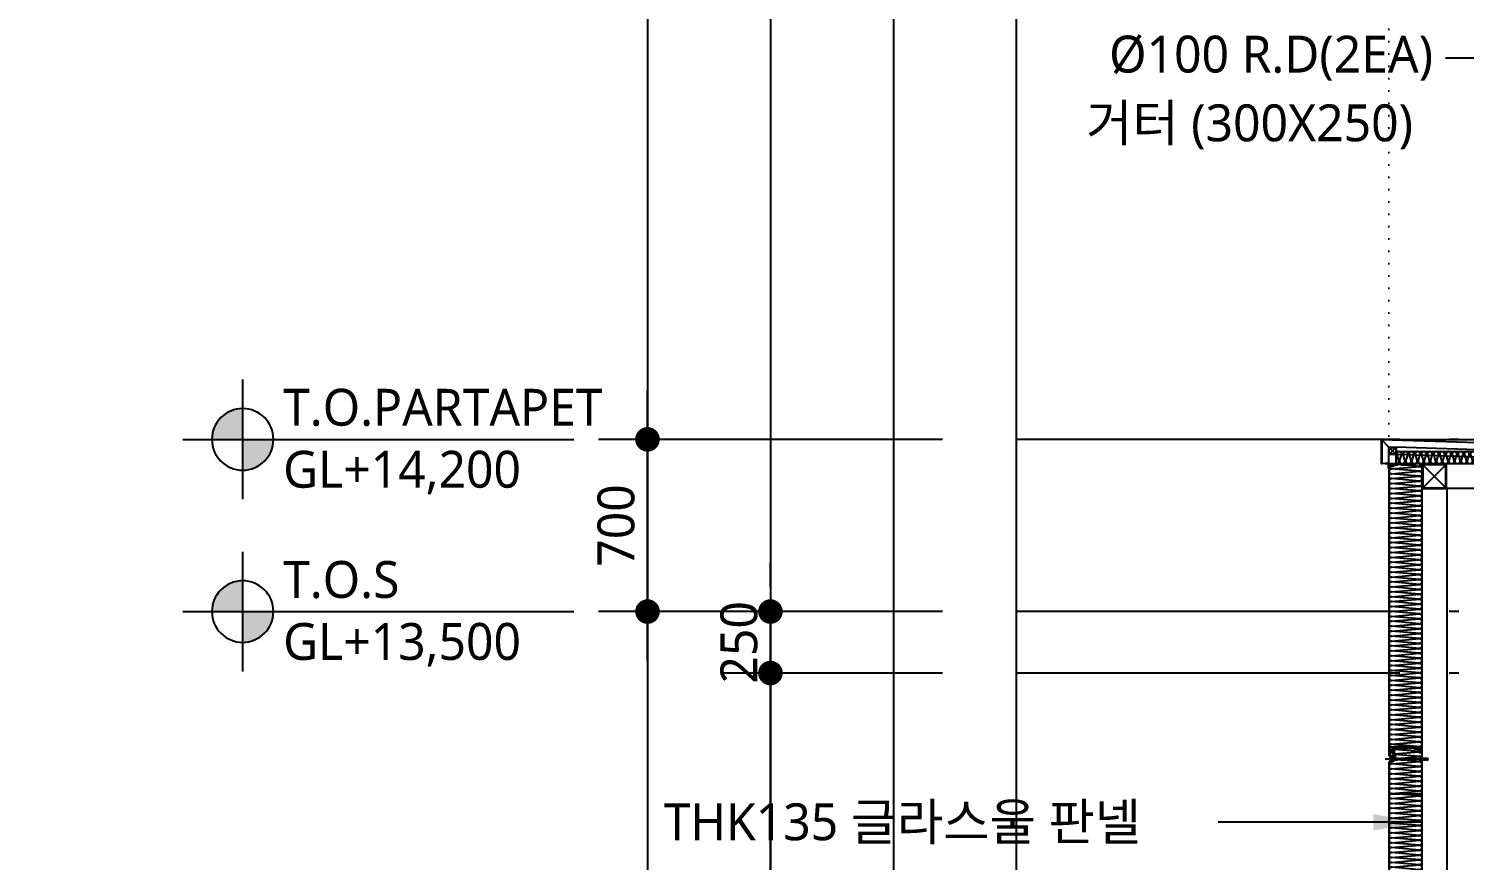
# Model space of a CAD drawing. Header units: millimetres. Extents: x 2325 to 124624, y 1250 to 28650.
# Drawn here: x 63219 to 69057, y 20857 to 24238 of the extents above; entities that cross this region are included whole.
import ezdxf
from ezdxf import colors
from ezdxf.entities.mleader import LeaderData, LeaderLine
from ezdxf.math import Vec2, Vec3
from ezdxf.xclip import XClip

# ---------------------------------------------------------------- set-up
doc = ezdxf.new("R2010")
doc.units = ezdxf.units.MM
doc.header["$LTSCALE"] = 200
doc.header["$XCLIPFRAME"] = 0
doc.header["$PDMODE"] = 3
for name, pattern in [('CEN-GAUN', [32.2, 30, -1, 0.2, -1]), ('DOT-GAUN', [1.25, 0, -1.25]), ('HIDDEN', [0.375, 0.25, -0.125]), ('XR-A-SECTION$0$CEN-OC', [10, 9.25, -0.25, 0.25, -0.25])]:
    doc.linetypes.add(name, pattern=pattern)
doc.layers.get('Defpoints').update_dxf_attribs({"color": 137})
for name, color, linetype in [('01하지철물', 253, 'Continuous'), ('161', 161, 'Continuous'), ('7', 7, 'Continuous'), ('BOLT', 8, 'Continuous'), ('CEN', 1, 'CEN-GAUN'), ('CON', 2, 'Continuous'), ('CTR', 1, 'XR-A-SECTION$0$CEN-OC'), ('DIM', 7, 'Continuous'), ('ELE-4', 4, 'Continuous'), ('ELE-6', 6, 'Continuous'), ('ELE-8', 8, 'Continuous'), ('HAT-INS1', 252, 'Continuous'), ('Insul', 252, 'Continuous'), ('PANEL', 6, 'Continuous'), ('S-253', 252, 'Continuous'), ('STEEL-E', 6, 'Continuous'), ('STL', 4, 'Continuous'), ('SYM-LEAD', 6, 'Continuous'), ('SYM-LEVEL', 7, 'Continuous'), ('SYP_INSUL', 252, 'Continuous'), ('TAG', 6, 'Continuous'), ('TEXT', 3, 'Continuous'), ('WALL', 2, 'Continuous')]:
    doc.layers.add(name, color=color, linetype=linetype)
doc.layers.add('02Waste', color=171, linetype='Continuous', plot=False)
doc.layers.add('CEN-ETC', color=1, linetype='DOT-GAUN', plot=False)
doc.styles.add('맑은고딕', font='malgun.ttf')
doc.styles.add('스타일1', font='malgun.ttf')
doc.dimstyles.new('DIM-QD 2', dxfattribs={"dimscale": 100, "dimtxt": 3, "dimasz": 2, "dimexe": 1, "dimexo": 0, "dimgap": 1, "dimtad": 1, "dimdec": 3, "dimdsep": 46, "dimlunit": 6, "dimtxsty": '스타일1', "dimblk1": 'ARCHTICK', "dimblk2": 'DOT', "dimsah": 1, "dimcen": 0, "dimclrd": 256, "dimclre": 256, "dimclrt": 3, "dimazin": 2, "dimtfac": 1, "dimtdec": 3, "dimtix": 1, "dimtmove": 2, "dimatfit": 3, "dimfxl": 1, "dimtolj": 1, "dimtzin": 0, "dimarcsym": 0})
doc.dimstyles.new('GAUN-100', dxfattribs={"dimscale": 100, "dimtxt": 1.5, "dimasz": 1, "dimexe": 2, "dimexo": 3, "dimgap": 0.5, "dimtad": 1, "dimdec": 0, "dimzin": 1, "dimdsep": 46, "dimlunit": 6, "dimtxsty": '맑은고딕', "dimblk": 'CJDOT', "dimcen": 0.09, "dimdle": 1, "dimclrd": 256, "dimclre": 256, "dimclrt": 3, "dimadec": 0, "dimazin": 0, "dimtfac": 1, "dimtdec": 0, "dimtix": 1, "dimtmove": 2, "dimatfit": 3, "dimldrblk": 'CJDOT', "dimfxl": 1, "dimtolj": 1, "dimtzin": 1, "dimarcsym": 0})

# ---------------------------------------------------------------- blocks, each defined once
blk = doc.blocks.new('SCW-1')
at = {"layer": 'BOLT', "color": 8, "linetype": 'HIDDEN', "ltscale": 0.5}
for p, q in [((150, 3), (150, 9)), ((154.1, 12), (151.1, 9)), ((151.1, 9), (151.1, 3)), ((151.1, 3), (154.1, 0)), ((153.1, 5.4), (153.1, 6.6)), ((153.1, 6.6), (154.5, 6.6)), ((154.5, 5.4), (153.1, 5.4)), ((154.5, 12), (154.1, 12)), ((154.1, 0), (154.5, 0)), ((154.5, 6.6), (154.5, 12)), ((154.5, 0), (154.5, 5.4))]:
    blk.add_line(p, q, dxfattribs=at)
for points in [[(0, 6), (9, 7), (11, 9), (12, 7), (10, 3)], [(10, 3), (5, 3), (0, 6), (5, 9), (11, 9)], [(150, 3), (10, 3)], [(11, 9), (150, 9)]]:
    blk.add_lwpolyline(points, dxfattribs=at)
for centre, start, end in [((150.6, 9.2), 199.47122, 340.52878), ((150.6, 2.8), 19.47122, 160.52878)]:
    blk.add_arc(centre, 0.6, start, end, dxfattribs=at)
blk = doc.blocks.new('PANEL-135')
at = {"layer": '161'}
for p, q in [((150, 0), (0, 0)), ((150, -1000), (0, -1000))]:
    blk.add_line(p, q, dxfattribs=at)
at = {"layer": 'BOLT', "color": 8, "linetype": 'HIDDEN', "ltscale": 0.5}
for p, q in [((37.8, 20.4), (41.2, 17)), ((37.8, 19.3), (40.8, 16.3)), ((37.8, 8.7), (40.8, 11.7)), ((37.8, 7.6), (41.2, 11)), ((37.8, 6.4), (41.2, 3)), ((37.8, 5.3), (40.8, 2.3)), ((41.2, 17), (41.2, 11)), ((41.2, 3), (41.2, -3)), ((37.8, -5.3), (40.8, -2.3)), ((37.8, -6.1), (37.8, -6.1)), ((38.6, -5.6), (41.2, -3))]:
    blk.add_line(p, q, dxfattribs=at)
at = {"layer": 'HAT-INS1'}
for points in [[(37.8, 21.4), (137, 30)], [(137, 30.5), (39.6, 38.9)]]:
    blk.add_lwpolyline(points, dxfattribs=at)
for points in [[(147.4, 26.4, -0.625476), (139.5, 10.2), (37.8, 19.1)], [(37.8, 1.4), (139.5, 10.2, -1), (139.5, -9.8), (37.8, -0.9)], [(25.8, -19.8), (139.5, -9.8, -1), (139.5, -29.8), (25.8, -19.8), (25.8, -19.8, 1), (25.8, -39.8, 1)], [(25.8, -39.8), (139.5, -29.8, -1), (139.5, -49.8), (25.8, -39.8), (25.8, -39.8, 1), (25.8, -59.8, 1)], [(25.8, -59.8), (139.5, -49.8, -1), (139.5, -69.8), (25.8, -59.8), (25.8, -59.8, 1), (25.8, -79.8, 1)], [(16.1, -12.4, 0.338737), (25.8, -19.8)], [(25.8, -79.8), (139.5, -69.8, -1), (139.5, -89.8), (25.8, -79.8), (25.8, -79.8, 1), (25.8, -99.8, 1)], [(25.8, -99.8), (139.5, -89.8, -1), (139.5, -109.8), (25.8, -99.8), (25.8, -99.8, 1), (25.8, -119.8, 1)], [(25.8, -119.8), (139.5, -109.8, -1), (139.5, -129.8), (25.8, -119.8), (25.8, -119.8, 1), (25.8, -139.8, 1)], [(25.8, -139.8), (139.5, -129.8, -1), (139.5, -149.8), (25.8, -139.8), (25.8, -139.8, 1), (25.8, -159.8, 1)], [(25.8, -159.8), (139.5, -149.8, -1), (139.5, -169.8), (25.8, -159.8), (25.8, -159.8, 1), (25.8, -179.8, 1)], [(25.8, -179.8), (139.5, -169.8, -1), (139.5, -189.8), (25.8, -179.8), (25.8, -179.8, 1), (25.8, -199.8, 1)], [(25.8, -199.8), (139.5, -189.8, -1), (139.5, -209.8), (25.8, -199.8), (25.8, -199.8, 1), (25.8, -219.8, 1)], [(25.8, -219.8), (139.5, -209.8, -1), (139.5, -229.8), (25.8, -219.8), (25.8, -219.8, 1), (25.8, -239.8, 1)], [(25.8, -239.8), (139.5, -229.8, -1), (139.5, -249.8), (25.8, -239.8), (25.8, -239.8, 1), (25.8, -259.8, 1)], [(25.8, -259.8), (139.5, -249.8, -1), (139.5, -269.8), (25.8, -259.8), (25.8, -259.8, 1), (25.8, -279.8, 1)], [(25.8, -279.8), (139.5, -269.8, -1), (139.5, -289.8), (25.8, -279.8), (25.8, -279.8, 1), (25.8, -299.8, 1)], [(25.8, -299.8), (139.5, -289.8, -1), (139.5, -309.8), (25.8, -299.8), (25.8, -299.8, 1), (25.8, -319.8, 1)], [(25.8, -319.8), (139.5, -309.8, -1), (139.5, -329.8), (25.8, -319.8), (25.8, -319.8, 1), (25.8, -339.8, 1)], [(25.8, -339.8), (139.5, -329.8, -1), (139.5, -349.8), (25.8, -339.8), (25.8, -339.8, 1), (25.8, -359.8, 1)], [(25.8, -359.8), (139.5, -349.8, -1), (139.5, -369.8), (25.8, -359.8), (25.8, -359.8, 1), (25.8, -379.8, 1)], [(25.8, -379.8), (139.5, -369.8, -1), (139.5, -389.8), (25.8, -379.8), (25.8, -379.8, 1), (25.8, -399.8, 1)], [(25.8, -399.8), (139.5, -389.8, -1), (139.5, -409.8), (25.8, -399.8), (25.8, -399.8, 1), (25.8, -419.8, 1)], [(25.8, -419.8), (139.5, -409.8, -1), (139.5, -429.8), (25.8, -419.8), (25.8, -419.8, 1), (25.8, -439.8, 1)], [(25.8, -439.8), (139.5, -429.8, -1), (139.5, -449.8), (25.8, -439.8), (25.8, -439.8, 1), (25.8, -459.8, 1)], [(25.8, -459.8), (139.5, -449.8, -1), (139.5, -469.8), (25.8, -459.8), (25.8, -459.8, 1), (25.8, -479.8, 1)], [(25.8, -479.8), (139.5, -469.8, -1), (139.5, -489.8), (25.8, -479.8), (25.8, -479.8, 1), (25.8, -499.8, 1)], [(25.8, -499.8), (139.5, -489.8, -1), (139.5, -509.8), (25.8, -499.8), (25.8, -499.8, 1), (25.8, -519.8, 1)], [(25.8, -519.8), (139.5, -509.8, -1), (139.5, -529.8), (25.8, -519.8), (25.8, -519.8, 1), (25.8, -539.8, 1)], [(25.8, -539.8), (139.5, -529.8, -1), (139.5, -549.8), (25.8, -539.8), (25.8, -539.8, 1), (25.8, -559.8, 1)], [(25.8, -559.8), (139.5, -549.8, -1), (139.5, -569.8), (25.8, -559.8), (25.8, -559.8, 1), (25.8, -579.8, 1)], [(25.8, -579.8), (139.5, -569.8, -1), (139.5, -589.8), (25.8, -579.8), (25.8, -579.8, 1), (25.8, -599.8, 1)], [(25.8, -599.8), (139.5, -589.8, -1), (139.5, -609.8), (25.8, -599.8), (25.8, -599.8, 1), (25.8, -619.8, 1)], [(25.8, -619.8), (139.5, -609.8, -1), (139.5, -629.8), (25.8, -619.8), (25.8, -619.8, 1), (25.8, -639.8, 1)], [(25.8, -639.8), (139.5, -629.8, -1), (139.5, -649.8), (25.8, -639.8), (25.8, -639.8, 1), (25.8, -659.8, 1)], [(25.8, -659.8), (139.5, -649.8, -1), (139.5, -669.8), (25.8, -659.8), (25.8, -659.8, 1), (25.8, -679.8, 1)], [(25.8, -679.8), (139.5, -669.8, -1), (139.5, -689.8), (25.8, -679.8), (25.8, -679.8, 1), (25.8, -699.8, 1)], [(25.8, -699.8), (139.5, -689.8, -1), (139.5, -709.8), (25.8, -699.8), (25.8, -699.8, 1), (25.8, -719.8, 1)], [(25.8, -719.8), (139.5, -709.8, -1), (139.5, -729.8), (25.8, -719.8), (25.8, -719.8, 1), (25.8, -739.8, 1)], [(25.8, -739.8), (139.5, -729.8, -1), (139.5, -749.8), (25.8, -739.8), (25.8, -739.8, 1), (25.8, -759.8, 1)], [(25.8, -759.8), (139.5, -749.8, -1), (139.5, -769.8), (25.8, -759.8), (25.8, -759.8, 1), (25.8, -779.8, 1)], [(25.8, -779.8), (139.5, -769.8, -1), (139.5, -789.8), (25.8, -779.8), (25.8, -779.8, 1), (25.8, -799.8, 1)], [(25.8, -799.8), (139.5, -789.8, -1), (139.5, -809.8), (25.8, -799.8), (25.8, -799.8, 1), (25.8, -819.8, 1)], [(25.8, -819.8), (139.5, -809.8, -1), (139.5, -829.8), (25.8, -819.8), (25.8, -819.8, 1), (25.8, -839.8, 1)], [(25.8, -839.8), (139.5, -829.8, -1), (139.5, -849.8), (25.8, -839.8), (25.8, -839.8, 1), (25.8, -859.8, 1)], [(25.8, -859.8), (139.5, -849.8, -1), (139.5, -869.8), (25.8, -859.8), (25.8, -859.8, 1), (25.8, -879.8, 1)], [(25.8, -879.8), (139.5, -869.8, -1), (139.5, -889.8), (25.8, -879.8), (25.8, -879.8, 1), (25.8, -899.8, 1)], [(25.8, -899.8), (139.5, -889.8, -1), (139.5, -909.8), (25.8, -899.8), (25.8, -899.8, 1), (25.8, -919.8, 1)], [(25.8, -919.8), (139.5, -909.8, -1), (139.5, -929.8), (25.8, -919.8), (25.8, -919.8, 1), (25.8, -939.8, 1)], [(25.8, -939.8), (139.5, -929.8, -1), (139.5, -949.8), (138.9, -949.7)], [(129.1, -948.8), (25.8, -939.8), (25.8, -939.8, 0.541794), (16.7, -953.8, 0.541794)]]:
    blk.add_lwpolyline(points, format="xyb", dxfattribs=at)
at = {"layer": 'Insul', "color": 251}
for p, q in [((18.3, -964.5), (18.3, -973.7)), ((32.3, -964.5), (18.3, -964.5)), ((32.3, -973.7), (18.3, -973.7)), ((18.3, -974.7), (18.3, -983)), ((32.3, -974.7), (18.3, -974.7)), ((29, -986.4), (21.7, -986.4)), ((32.3, -964.5), (32.3, -973.7)), ((32.3, -974.7), (32.3, -983))]:
    blk.add_line(p, q, dxfattribs=at)
for points in [[(135.1, 38.5), (136, 38.5, 0.414214), (136.3, 38.8), (136.3, 39), (136.3, 39.5, 0.414214), (133.3, 42.5), (128.3, 43.2), (120.8, 43.2, -0.414214), (120.3, 43.7), (120.3, 44, -0.414214), (120.8, 44.5), (133.9, 44.5), (135.5, 44.1, 0.487928), (135.9, 44.4), (135.9, 44.5, 0.414214), (133.9, 46.5), (82.3, 46.5), (40.6, 46.5, 0.414214), (38.6, 44.5), (38.6, 44.4, 0.487928), (39, 44.1), (40.6, 44.5), (53.7, 44.5, -0.414214), (54.2, 44), (54.2, 43.7, -0.414214), (53.7, 43.2), (46.1, 43.2), (41.1, 42.5, 0.414214), (38.1, 39.5), (38.1, 39), (38.1, 38.8, 0.414214), (38.4, 38.5), (39.3, 38.5, 0.414214), (39.6, 38.8), (39.6, 39, -0.414214), (41.1, 40.5), (46.1, 41.2), (54.7, 41.2, 0.414214), (56.2, 42.7), (56.2, 44, -0.414214), (56.7, 44.5), (82.3, 44.5), (117.8, 44.5, -0.414214), (118.3, 44), (118.3, 42.7, 0.414214), (119.8, 41.2), (128.3, 41.2), (133.3, 40.5, -0.414214), (134.8, 39), (134.8, 38.8, 0.414214)], [(135.1, 38.5), (136, 38.5, 0.414214), (136.3, 38.8), (136.3, 39), (136.3, 39.5, 0.414214), (133.3, 42.5), (128.3, 43.2), (120.8, 43.2, -0.414214), (120.3, 43.7), (120.3, 44, -0.414214), (120.8, 44.5), (133.9, 44.5), (135.5, 44.1, 0.487928), (135.9, 44.4), (135.9, 44.5, 0.414214), (133.9, 46.5), (82.3, 46.5), (40.6, 46.5, 0.414214), (38.6, 44.5), (38.6, 44.4, 0.487928), (39, 44.1), (40.6, 44.5), (53.7, 44.5, -0.414214), (54.2, 44), (54.2, 43.7, -0.414214), (53.7, 43.2), (46.1, 43.2), (41.1, 42.5, 0.414214), (38.1, 39.5), (38.1, 39), (38.1, 38.8, 0.414214), (38.4, 38.5), (39.3, 38.5, 0.414214), (39.6, 38.8), (39.6, 39, -0.414214), (41.1, 40.5), (46.1, 41.2), (54.7, 41.2, 0.414214), (56.2, 42.7), (56.2, 44, -0.414214), (56.7, 44.5), (82.3, 44.5), (117.8, 44.5, -0.414214), (118.3, 44), (118.3, 42.7, 0.414214), (119.8, 41.2), (128.3, 41.2), (133.3, 40.5, -0.414214), (134.8, 39), (134.8, 38.8, 0.414214)], [(148.7, -968.9, -0.414214), (146.2, -971.4), (142.9, -971.4, -0.414214), (140.4, -968.9), (140.4, -953.8, 0.414214), (139.4, -952.8), (136.9, -952.8), (136.9, -951.8), (39, -951.8), (39, -952.8), (35.1, -952.8, 0.414214), (34.1, -953.8), (34.1, -983, -0.414191), (29.1, -988), (21.7, -988, -0.414236), (16.7, -983), (16.7, -949.8), (37, -949.8), (37, -948.8), (138.9, -948.8), (138.9, -949.8), (148.7, -949.8)], [(148.7, -968.9, -0.414214), (146.2, -971.4), (142.9, -971.4, -0.414214), (140.4, -968.9), (140.4, -953.8, 0.414214), (139.4, -952.8), (136.9, -952.8), (136.9, -951.8), (39, -951.8), (39, -952.8), (35.1, -952.8, 0.414214), (34.1, -953.8), (34.1, -983, -0.414191), (29.1, -988), (21.7, -988, -0.414236), (16.7, -983), (16.7, -949.8), (37, -949.8), (37, -948.8), (138.9, -948.8), (138.9, -949.8), (148.7, -949.8)], [(142, -951.4), (147, -951.4), (147, -968.9, -0.414214), (146.2, -969.7), (142.9, -969.7, -0.414214), (142, -968.9)]]:
    blk.add_lwpolyline(points, format="xyb", close=True, dxfattribs=at)
blk.add_lwpolyline([(32.3, -952.5), (32.3, -963.5), (18.3, -963.5), (18.3, -952.5)], close=True, dxfattribs=at)
for centre, start, end in [((21.7, -983), 180, 270.00431), ((29, -983), 270.00431, 0)]:
    blk.add_arc(centre, 3.35, start, end, dxfattribs=at)
at = {"layer": 'PANEL', "ltscale": 3}
blk.add_line((149.5, -143.1), (15, -143.1), dxfattribs=at)
for points in [[(44, 43.3), (44, 44.1), (39, 44.1, 0.414214), (37, 42.1), (37, -3.7, -0.39552), (32.8, -8.2), (19.7, -9.1, 0.39896), (15, -14.1), (15, -444.5), (15, -983.8, 0.414242), (20, -988.8), (31.5, -988.8, 0.414191), (35, -985.3), (35, -953.3), (42, -953.3), (42, -952.5), (34.2, -952.5), (34.2, -985.3, -0.414191), (31.5, -988), (20, -988, -0.414242), (15.8, -983.8), (15.8, -444.5), (15.8, -14.1, -0.399273), (19.8, -9.9), (32.8, -9, 0.39552), (37.8, -3.7), (37.8, 42.1, -0.414214), (39, 43.3), (44, 43.3)], [(130.5, 44.1), (130.5, 44.1), (130.5, 43.6), (135.5, 43.6, -0.414214), (137, 42.1), (137, 28.4, 0.414214), (139, 26.4), (148, 26.4, -0.414214), (149.5, 24.9), (149.5, -391.9), (149.5, -969.9, -0.414214), (148, -971.4), (141, -971.4, -0.414214), (139.5, -969.9), (139.5, -952.8), (137, -952.8), (137, -953.3), (139, -953.3), (139, -969.9, 0.414214), (141, -971.9), (148, -971.9, 0.414214), (150, -969.9), (150, -391.9), (150, 24.9, 0.414214), (148, 26.9), (139, 26.9, -0.414214), (137.5, 28.4), (137.5, 42.1, 0.414214), (135.5, 44.1), (130.5, 44.1)]]:
    blk.add_lwpolyline(points, format="xyb", dxfattribs=at)
at = {"layer": 'SYP_INSUL'}
for points in [[(37.8, 41.4), (38.9, 41.5)], [(38.1, 39), (37.8, 39.1)], [(56.2, 43.2), (70.1, 44.5)]]:
    blk.add_lwpolyline(points, dxfattribs=at)
at = {"layer": 'WALL', "color": 3}
blk.add_line((44, 43.3), (44, 43.3), dxfattribs=at)
at = {"xscale": -1}
blk.add_blockref('SCW-1', (176.2, -6), dxfattribs=at)
blk = doc.blocks.new('PANEL-135-1200')
at = {"layer": '161'}
for p, q in [((150, 1200), (0, 1200)), ((150, 0), (0, 0))]:
    blk.add_line(p, q, dxfattribs=at)
at = {"layer": 'BOLT', "color": 8, "linetype": 'HIDDEN', "ltscale": 0.5}
for p, q in [((37.8, 1220.4), (41.2, 1217)), ((37.8, 1219.3), (40.8, 1216.3)), ((37.8, 1208.7), (40.8, 1211.7)), ((37.8, 1207.6), (41.2, 1211)), ((37.8, 1206.4), (41.2, 1203)), ((37.8, 1205.3), (40.8, 1202.3)), ((37.8, 1194.7), (40.8, 1197.7)), ((37.8, 1193.9), (37.8, 1193.9)), ((38.6, 1194.4), (41.2, 1197)), ((41.2, 1217), (41.2, 1211)), ((41.2, 1203), (41.2, 1197))]:
    blk.add_line(p, q, dxfattribs=at)
at = {"layer": 'HAT-INS1'}
for points in [[(37.8, 1221.4), (137, 1230)], [(137, 1230.5), (39.6, 1238.9)]]:
    blk.add_lwpolyline(points, dxfattribs=at)
for points in [[(147.4, 1226.4, -0.625476), (139.5, 1210.2), (37.8, 1219.1)], [(25.8, 1180.2), (139.5, 1190.2, -1), (139.5, 1170.2), (25.8, 1180.2), (25.8, 1180.2, 1), (25.8, 1160.2, 1)], [(25.8, 1160.2), (139.5, 1170.2, -1), (139.5, 1150.2), (25.8, 1160.2), (25.8, 1160.2, 1), (25.8, 1140.2, 1)], [(15.9, 1188.8, 0.373024), (25.8, 1180.2)], [(37.8, 1201.4), (139.5, 1210.2, -1), (139.5, 1190.2), (37.8, 1199.1)], [(25.8, 1140.2), (139.5, 1150.2, -1), (139.5, 1130.2), (25.8, 1140.2), (25.8, 1140.2, 1), (25.8, 1120.2, 1)], [(25.8, 1120.2), (139.5, 1130.2, -1), (139.5, 1110.2), (25.8, 1120.2), (25.8, 1120.2, 1), (25.8, 1100.2, 1)], [(25.8, 1100.2), (139.5, 1110.2, -1), (139.5, 1090.2), (25.8, 1100.2), (25.8, 1100.2, 1), (25.8, 1080.2, 1)], [(25.8, 1080.2), (139.5, 1090.2, -1), (139.5, 1070.2), (25.8, 1080.2), (25.8, 1080.2, 1), (25.8, 1060.2, 1)], [(25.8, 1060.2), (139.5, 1070.2, -1), (139.5, 1050.2), (25.8, 1060.2), (25.8, 1060.2, 1), (25.8, 1040.2, 1)], [(25.8, 1040.2), (139.5, 1050.2, -1), (139.5, 1030.2), (25.8, 1040.2), (25.8, 1040.2, 1), (25.8, 1020.2, 1)], [(25.8, 1020.2), (139.5, 1030.2, -1), (139.5, 1010.2), (25.8, 1020.2), (25.8, 1020.2, 1), (25.8, 1000.2, 1)], [(25.8, 1000.2), (139.5, 1010.2, -1), (139.5, 990.2), (25.8, 1000.2), (25.8, 1000.2, 1), (25.8, 980.2, 1)], [(25.8, 980.2), (139.5, 990.2, -1), (139.5, 970.2), (25.8, 980.2), (25.8, 980.2, 1), (25.8, 960.2, 1)], [(25.8, 960.2), (139.5, 970.2, -1), (139.5, 950.2), (25.8, 960.2), (25.8, 960.2, 1), (25.8, 940.2, 1)], [(25.8, 940.2), (139.5, 950.2, -1), (139.5, 930.2), (25.8, 940.2), (25.8, 940.2, 1), (25.8, 920.2, 1)], [(25.8, 920.2), (139.5, 930.2, -1), (139.5, 910.2), (25.8, 920.2), (25.8, 920.2, 1), (25.8, 900.2, 1)], [(25.8, 900.2), (139.5, 910.2, -1), (139.5, 890.2), (25.8, 900.2), (25.8, 900.2, 1), (25.8, 880.2, 1)], [(25.8, 880.2), (139.5, 890.2, -1), (139.5, 870.2), (25.8, 880.2), (25.8, 880.2, 1), (25.8, 860.2, 1)], [(25.8, 860.2), (139.5, 870.2, -1), (139.5, 850.2), (25.8, 860.2), (25.8, 860.2, 1), (25.8, 840.2, 1)], [(25.8, 840.2), (139.5, 850.2, -1), (139.5, 830.2), (25.8, 840.2), (25.8, 840.2, 1), (25.8, 820.2, 1)], [(25.8, 820.2), (139.5, 830.2, -1), (139.5, 810.2), (25.8, 820.2), (25.8, 820.2, 1), (25.8, 800.2, 1)], [(25.8, 800.2), (139.5, 810.2, -1), (139.5, 790.2), (25.8, 800.2), (25.8, 800.2, 1), (25.8, 780.2, 1)], [(25.8, 780.2), (139.5, 790.2, -1), (139.5, 770.2), (25.8, 780.2), (25.8, 780.2, 1), (25.8, 760.2, 1)], [(25.8, 760.2), (139.5, 770.2, -1), (139.5, 750.2), (25.8, 760.2), (25.8, 760.2, 1), (25.8, 740.2, 1)], [(25.8, 740.2), (139.5, 750.2, -1), (139.5, 730.2), (25.8, 740.2), (25.8, 740.2, 1), (25.8, 720.2, 1)], [(25.8, 720.2), (139.5, 730.2, -1), (139.5, 710.2), (25.8, 720.2), (25.8, 720.2, 1), (25.8, 700.2, 1)], [(25.8, 700.2), (139.5, 710.2, -1), (139.5, 690.2), (25.8, 700.2), (25.8, 700.2, 1), (25.8, 680.2, 1)], [(25.8, 680.2), (139.5, 690.2, -1), (139.5, 670.2), (25.8, 680.2), (25.8, 680.2, 1), (25.8, 660.2, 1)], [(25.8, 660.2), (139.5, 670.2, -1), (139.5, 650.2), (25.8, 660.2), (25.8, 660.2, 1), (25.8, 640.2, 1)], [(25.8, 640.2), (139.5, 650.2, -1), (139.5, 630.2), (25.8, 640.2), (25.8, 640.2, 1), (25.8, 620.2, 1)], [(25.8, 620.2), (139.5, 630.2, -1), (139.5, 610.2), (25.8, 620.2), (25.8, 620.2, 1), (25.8, 600.2, 1)], [(25.8, 600.2), (139.5, 610.2, -1), (139.5, 590.2), (25.8, 600.2), (25.8, 600.2, 1), (25.8, 580.2, 1)], [(25.8, 580.2), (139.5, 590.2, -1), (139.5, 570.2), (25.8, 580.2), (25.8, 580.2, 1), (25.8, 560.2, 1)], [(25.8, 560.2), (139.5, 570.2, -1), (139.5, 550.2), (25.8, 560.2), (25.8, 560.2, 1), (25.8, 540.2, 1)], [(25.8, 540.2), (139.5, 550.2, -1), (139.5, 530.2), (25.8, 540.2), (25.8, 540.2, 1), (25.8, 520.2, 1)], [(25.8, 520.2), (139.5, 530.2, -1), (139.5, 510.2), (25.8, 520.2), (25.8, 520.2, 1), (25.8, 500.2, 1)], [(25.8, 500.2), (139.5, 510.2, -1), (139.5, 490.2), (25.8, 500.2), (25.8, 500.2, 1), (25.8, 480.2, 1)], [(25.8, 480.2), (139.5, 490.2, -1), (139.5, 470.2), (25.8, 480.2), (25.8, 480.2, 1), (25.8, 460.2, 1)], [(25.8, 460.2), (139.5, 470.2, -1), (139.5, 450.2), (25.8, 460.2), (25.8, 460.2, 1), (25.8, 440.2, 1)], [(25.8, 440.2), (139.5, 450.2, -1), (139.5, 430.2), (25.8, 440.2), (25.8, 440.2, 1), (25.8, 420.2, 1)], [(25.8, 420.2), (139.5, 430.2, -1), (139.5, 410.2), (25.8, 420.2), (25.8, 420.2, 1), (25.8, 400.2, 1)], [(25.8, 400.2), (139.5, 410.2, -1), (139.5, 390.2), (25.8, 400.2), (25.8, 400.2, 1), (25.8, 380.2, 1)], [(25.8, 380.2), (139.5, 390.2, -1), (139.5, 370.2), (25.8, 380.2), (25.8, 380.2, 1), (25.8, 360.2, 1)], [(25.8, 360.2), (139.5, 370.2, -1), (139.5, 350.2), (25.8, 360.2), (25.8, 360.2, 1), (25.8, 340.2, 1)], [(25.8, 340.2), (139.5, 350.2, -1), (139.5, 330.2), (25.8, 340.2), (25.8, 340.2, 1), (25.8, 320.2, 1)], [(25.8, 320.2), (139.5, 330.2, -1), (139.5, 310.2), (25.8, 320.2), (25.8, 320.2, 1), (25.8, 300.2, 1)], [(25.8, 300.2), (139.5, 310.2, -1), (139.5, 290.2), (25.8, 300.2), (25.8, 300.2, 1), (25.8, 280.2, 1)], [(25.8, 280.2), (139.5, 290.2, -1), (139.5, 270.2), (25.8, 280.2), (25.8, 280.2, 1), (25.8, 260.2, 1)], [(25.8, 260.2), (139.5, 270.2, -1), (139.5, 250.2), (25.8, 260.2), (25.8, 260.2, 1), (25.8, 240.2, 1)], [(25.8, 240.2), (139.5, 250.2, -1), (139.5, 230.2), (25.8, 240.2), (25.8, 240.2, 1), (25.8, 220.2, 1)], [(25.8, 220.2), (139.5, 230.2, -1), (139.5, 210.2), (25.8, 220.2), (25.8, 220.2, 1), (25.8, 200.2, 1)], [(25.8, 200.2), (139.5, 210.2, -1), (139.5, 190.2), (25.8, 200.2), (25.8, 200.2, 1), (25.8, 180.2, 1)], [(25.8, 180.2), (139.5, 190.2, -1), (139.5, 170.2), (25.8, 180.2), (25.8, 180.2, 1), (25.8, 160.2, 1)], [(25.8, 160.2), (139.5, 170.2, -1), (139.5, 150.2), (25.8, 160.2), (25.8, 160.2, 1), (25.8, 140.2, 1)], [(25.8, 140.2), (139.5, 150.2, -1), (139.5, 130.2), (25.8, 140.2), (25.8, 140.2, 1), (25.8, 120.2, 1)], [(25.8, 120.2), (139.5, 130.2, -1), (139.5, 110.2), (25.8, 120.2), (25.8, 120.2, 1), (25.8, 100.2, 1)], [(25.8, 100.2), (139.5, 110.2, -1), (139.5, 90.2), (25.8, 100.2), (25.8, 100.2, 1), (25.8, 80.2, 1)], [(25.8, 80.2), (139.5, 90.2, -1), (139.5, 70.2), (25.8, 80.2), (25.8, 80.2, 1), (25.8, 60.2, 1)], [(129.1, 51.2), (25.8, 60.2), (25.8, 60.2, 0.541794), (16.6, 46.2, 0.541794)], [(25.8, 60.2), (139.5, 70.2, -1), (139.5, 50.2), (138.9, 50.3)]]:
    blk.add_lwpolyline(points, format="xyb", dxfattribs=at)
at = {"layer": 'Insul', "color": 251}
for p, q in [((18.3, 35.5), (18.3, 26.3)), ((32.3, 35.5), (18.3, 35.5)), ((32.3, 26.3), (18.3, 26.3)), ((18.3, 25.3), (18.3, 17)), ((32.3, 25.3), (18.3, 25.3)), ((29, 13.6), (21.7, 13.6)), ((32.3, 35.5), (32.3, 26.3)), ((32.3, 25.3), (32.3, 17))]:
    blk.add_line(p, q, dxfattribs=at)
for points in [[(135.1, 1238.5), (136, 1238.5, 0.414214), (136.3, 1238.8), (136.3, 1239), (136.3, 1239.5, 0.414214), (133.3, 1242.5), (128.3, 1243.2), (120.8, 1243.2, -0.414214), (120.3, 1243.7), (120.3, 1244, -0.414214), (120.8, 1244.5), (133.9, 1244.5), (135.5, 1244.1, 0.487928), (135.9, 1244.4), (135.9, 1244.5, 0.414214), (133.9, 1246.5), (82.3, 1246.5), (40.6, 1246.5, 0.414214), (38.6, 1244.5), (38.6, 1244.4, 0.487928), (39, 1244.1), (40.6, 1244.5), (53.7, 1244.5, -0.414214), (54.2, 1244), (54.2, 1243.7, -0.414214), (53.7, 1243.2), (46.1, 1243.2), (41.1, 1242.5, 0.414214), (38.1, 1239.5), (38.1, 1239), (38.1, 1238.8, 0.414214), (38.4, 1238.5), (39.3, 1238.5, 0.414214), (39.6, 1238.8), (39.6, 1239, -0.414214), (41.1, 1240.5), (46.1, 1241.2), (54.7, 1241.2, 0.414214), (56.2, 1242.7), (56.2, 1244, -0.414214), (56.7, 1244.5), (82.3, 1244.5), (117.8, 1244.5, -0.414214), (118.3, 1244), (118.3, 1242.7, 0.414214), (119.8, 1241.2), (128.3, 1241.2), (133.3, 1240.5, -0.414214), (134.8, 1239), (134.8, 1238.8, 0.414214)], [(135.1, 1238.5), (136, 1238.5, 0.414214), (136.3, 1238.8), (136.3, 1239), (136.3, 1239.5, 0.414214), (133.3, 1242.5), (128.3, 1243.2), (120.8, 1243.2, -0.414214), (120.3, 1243.7), (120.3, 1244, -0.414214), (120.8, 1244.5), (133.9, 1244.5), (135.5, 1244.1, 0.487928), (135.9, 1244.4), (135.9, 1244.5, 0.414214), (133.9, 1246.5), (82.3, 1246.5), (40.6, 1246.5, 0.414214), (38.6, 1244.5), (38.6, 1244.4, 0.487928), (39, 1244.1), (40.6, 1244.5), (53.7, 1244.5, -0.414214), (54.2, 1244), (54.2, 1243.7, -0.414214), (53.7, 1243.2), (46.1, 1243.2), (41.1, 1242.5, 0.414214), (38.1, 1239.5), (38.1, 1239), (38.1, 1238.8, 0.414214), (38.4, 1238.5), (39.3, 1238.5, 0.414214), (39.6, 1238.8), (39.6, 1239, -0.414214), (41.1, 1240.5), (46.1, 1241.2), (54.7, 1241.2, 0.414214), (56.2, 1242.7), (56.2, 1244, -0.414214), (56.7, 1244.5), (82.3, 1244.5), (117.8, 1244.5, -0.414214), (118.3, 1244), (118.3, 1242.7, 0.414214), (119.8, 1241.2), (128.3, 1241.2), (133.3, 1240.5, -0.414214), (134.8, 1239), (134.8, 1238.8, 0.414214)], [(148.7, 31.1, -0.414214), (146.2, 28.6), (142.9, 28.6, -0.414214), (140.4, 31.1), (140.4, 46.2, 0.414214), (139.4, 47.2), (136.9, 47.2), (136.9, 48.2), (39, 48.2), (39, 47.2), (35.1, 47.2, 0.414214), (34.1, 46.2), (34.1, 17, -0.414191), (29.1, 12), (21.7, 12, -0.414236), (16.6, 17), (16.6, 50.2), (37, 50.2), (37, 51.2), (138.9, 51.2), (138.9, 50.2), (148.7, 50.2)], [(148.7, 31.1, -0.414214), (146.2, 28.6), (142.9, 28.6, -0.414214), (140.4, 31.1), (140.4, 46.2, 0.414214), (139.4, 47.2), (136.9, 47.2), (136.9, 48.2), (39, 48.2), (39, 47.2), (35.1, 47.2, 0.414214), (34.1, 46.2), (34.1, 17, -0.414191), (29.1, 12), (21.7, 12, -0.414236), (16.6, 17), (16.6, 50.2), (37, 50.2), (37, 51.2), (138.9, 51.2), (138.9, 50.2), (148.7, 50.2)], [(142, 48.6), (147, 48.6), (147, 31.1, -0.414214), (146.2, 30.3), (142.9, 30.3, -0.414214), (142, 31.1)]]:
    blk.add_lwpolyline(points, format="xyb", close=True, dxfattribs=at)
blk.add_lwpolyline([(32.3, 47.5), (32.3, 36.5), (18.3, 36.5), (18.3, 47.5)], close=True, dxfattribs=at)
for centre, start, end in [((21.7, 17), 180, 270.00431), ((29, 17), 270.00431, 0)]:
    blk.add_arc(centre, 3.35, start, end, dxfattribs=at)
at = {"layer": 'PANEL', "ltscale": 3}
for points in [[(44, 1243.3), (44, 1244.1), (39, 1244.1, 0.414214), (37, 1242.1), (37, 1196.3, -0.39552), (32.8, 1191.8), (19.7, 1190.9, 0.39896), (15, 1185.9), (15, 555.5), (15, 16.2, 0.414242), (20, 11.2), (31.5, 11.2, 0.414191), (35, 14.7), (35, 46.7), (42, 46.7), (42, 47.5), (34.2, 47.5), (34.2, 14.7, -0.414191), (31.5, 12), (20, 12, -0.414242), (15.8, 16.2), (15.8, 555.5), (15.8, 1185.9, -0.399273), (19.8, 1190.1), (32.8, 1191, 0.39552), (37.8, 1196.3), (37.8, 1242.1, -0.414214), (39, 1243.3), (44, 1243.3)], [(130.5, 1244.1), (130.5, 1244.1), (130.5, 1243.6), (135.5, 1243.6, -0.414214), (137, 1242.1), (137, 1228.4, 0.414214), (139, 1226.4), (148, 1226.4, -0.414214), (149.5, 1224.9), (149.5, 608.1), (149.5, 30.1, -0.414214), (148, 28.6), (141, 28.6, -0.414214), (139.5, 30.1), (139.5, 47.2), (137, 47.2), (137, 46.7), (139, 46.7), (139, 30.1, 0.414214), (141, 28.1), (148, 28.1, 0.414214), (150, 30.1), (150, 608.1), (150, 1224.9, 0.414214), (148, 1226.9), (139, 1226.9, -0.414214), (137.5, 1228.4), (137.5, 1242.1, 0.414214), (135.5, 1244.1), (130.5, 1244.1)]]:
    blk.add_lwpolyline(points, format="xyb", dxfattribs=at)
at = {"layer": 'SYP_INSUL'}
for points in [[(37.8, 1241.4), (38.9, 1241.5)], [(38.1, 1239), (37.8, 1239.1)], [(56.2, 1243.2), (70.1, 1244.5)]]:
    blk.add_lwpolyline(points, dxfattribs=at)
at = {"layer": 'WALL', "color": 3}
blk.add_line((44, 1243.3), (44, 1243.3), dxfattribs=at)
at = {"xscale": -1}
blk.add_blockref('SCW-1', (176.2, 1194), dxfattribs=at)
blk = doc.blocks.new('하지철물')
at = {"layer": '01하지철물', "color": 1}
for p, q in [((46.8, 46.8), (-46.8, -46.8)), ((46.8, -46.8), (-46.8, 46.8))]:
    blk.add_line(p, q, dxfattribs=at)
at = {"layer": '01하지철물'}
for points in [[(-50, -50), (-50, 50), (50, 50), (50, -50)], [(-46.8, -46.8), (-46.8, 46.8), (46.8, 46.8), (46.8, -46.8)]]:
    blk.add_lwpolyline(points, close=True, dxfattribs=at)
blk = doc.blocks.new('STL_30x30')
at = {"layer": 'CTR'}
for p, q in [((1.6, 28.4), (28.4, 1.6)), ((28.4, 28.4), (1.6, 1.6))]:
    blk.add_line(p, q, dxfattribs=at)
at = {"layer": 'ELE-4'}
for points in [[(0, 0), (30, 0), (30, 30), (0, 30)], [(1.6, 1.6), (28.4, 1.6), (28.4, 28.4), (1.6, 28.4)]]:
    blk.add_lwpolyline(points, close=True, dxfattribs=at)
blk = doc.blocks.new('CAP-535X100')
at = {"layer": 'ELE-6'}
blk.add_lwpolyline([(-550, -100), (-60, -100), (-60, -50), (-550, -50)], close=True, dxfattribs=at)
at = {"layer": 'ELE-8'}
for p, q in [((-580, -47.9), (-608.8, -21.1)), ((-580, -98.8), (-580, -48.9)), ((-550, -47.9), (-60, -32.2)), ((-550, -50), (-550, -47.9)), ((-60, -50), (-60, -32.2)), ((-30, -32.2), (-1.2, -1.3)), ((-30, -96), (-30, -32.2)), ((-580, -78.9), (-59.5, -62.2))]:
    blk.add_line(p, q, dxfattribs=at)
at = {"layer": 'Insul'}
for points in [[(-550, -50.3, -0.608337), (-538.2, -63.6), (-544.4, -86.5, 0.524856), (-535, -100, 0.524856), (-525.7, -86.5), (-531.9, -63.6, -1.449198), (-513.2, -63.6), (-519.4, -86.5, 0.524856), (-510, -100, 0.524856), (-500.7, -86.5), (-506.9, -63.6, -1.449198), (-488.2, -63.6), (-494.4, -86.5, 0.524856), (-485, -100, 0.00003), (-485, -100)], [(-485, -100, 0.524856), (-475.7, -86.5), (-481.9, -63.6, -1.449198), (-463.2, -63.6), (-469.4, -86.5, 0.524856), (-460, -100, 0.524856), (-450.7, -86.5), (-456.9, -63.6, -1.449198), (-438.2, -63.6), (-444.4, -86.5, 0.524856), (-435, -100, 0.524856), (-425.7, -86.5), (-431.9, -63.6, -1.449198), (-413.2, -63.6), (-419.4, -86.5, 0.524856), (-410, -100, 0.524856), (-400.7, -86.5), (-406.9, -63.6, -1.449198), (-388.2, -63.6), (-394.4, -86.5, 0.524856), (-385, -100, 0.524856), (-375.7, -86.5), (-381.9, -63.6, -1.449198), (-363.2, -63.6), (-369.4, -86.5, 0.524856), (-360, -100, 0.524856), (-350.7, -86.5), (-356.9, -63.6, -1.449198), (-338.2, -63.6), (-344.4, -86.5, 0.524856), (-335, -100, 0.524856), (-325.7, -86.5), (-331.9, -63.6, -1.449198), (-313.2, -63.6), (-319.4, -86.5, 0.524856), (-310, -100, 0.524856), (-300.7, -86.5), (-306.9, -63.6, -1.449198), (-288.2, -63.6), (-294.4, -86.5, 0.524856), (-285, -100, 0.524856), (-275.7, -86.5), (-281.9, -63.6, -1.449198), (-263.2, -63.6), (-269.4, -86.5, 0.524856), (-260, -100, 0.524856), (-250.7, -86.5), (-256.9, -63.6, -1.449198), (-238.2, -63.6), (-244.4, -86.5, 0.524856), (-235, -100, 0.524856), (-225.7, -86.5), (-231.9, -63.6, -1.449198), (-213.2, -63.6), (-219.4, -86.5, 0.524856), (-210, -100, 0.524856), (-200.7, -86.5), (-206.9, -63.6, -1.449198), (-188.2, -63.6), (-194.4, -86.5, 0.524856), (-185, -100, 0.524856), (-175.7, -86.5), (-181.9, -63.6, -1.449198), (-163.2, -63.6), (-169.4, -86.5, 0.524856), (-160, -100, 0.524856), (-150.7, -86.5), (-156.9, -63.6, -1.449198), (-138.2, -63.6), (-144.4, -86.5, 0.524856), (-135, -100, 0.524856), (-125.7, -86.5), (-131.9, -63.6, -1.449198), (-113.2, -63.6), (-119.4, -86.5, 0.524856), (-110, -100, 0.524856), (-100.7, -86.5), (-106.9, -63.6, -1.449198), (-88.2, -63.6), (-94.4, -86.5, 0.524856), (-85, -100, 0.524856), (-75.7, -86.5), (-81.9, -63.6, -1.449198), (-63.2, -63.6), (-69.4, -86.5, 0.524856), (-60, -100, 0.00003), (-60, -100, 0.00003)]]:
    blk.add_lwpolyline(points, format="xyb", dxfattribs=at)
at = {"layer": 'STL'}
blk.add_lwpolyline([(-579.1, -145.6), (-565, -125), (-565, -98.8), (-608.8, -98.8), (-608.8, -21.1), (-1.2, -1.3), (-1.2, -98.8), (-30, -96), (-30, -117.2), (-28.8, -117.2), (-28.8, -97.2), (0, -100), (0, 0), (-610, -20), (-610, -100), (-566.2, -100), (-566.2, -124.6), (-580.1, -144.9), (-579.1, -145.6)], dxfattribs=at)
at = {"layer": 'S-253'}
for p in [(-580, -77.9), (-60, -62.2)]:
    blk.add_blockref('STL_30x30', p, dxfattribs=at)
blk = doc.blocks.new('dddbbsdfd')
at = {"layer": '01하지철물'}
for p, q in [((233665.2, 133598.4), (238645.8, 133598.4)), ((234054.6, 133398.4), (233905.2, 133398.4)), ((233905.8, 133398.4), (233905.8, 129999.5))]:
    blk.add_line(p, q, dxfattribs=at)
at = {"layer": 'CEN'}
for p, q in [((269155.8, 133598.4), (204155.8, 133598.4)), ((269155.8, 132898.4), (204155.8, 132898.4)), ((269155.8, 132648.4), (204155.8, 132648.4))]:
    blk.add_line(p, q, dxfattribs=at)
at = {"layer": 'ELE-8'}
blk.add_line((233640.2, 133598.4), (238670.2, 133598.4), dxfattribs=at)
at = {"layer": '7', "xscale": -1, "rotation": 180}
blk.add_blockref('하지철물', (233855.2, 133448.4), dxfattribs=at)
at = {"layer": 'CON'}
blk.add_blockref('PANEL-135', (233655.8, 132298.4), dxfattribs=at)
at = {"layer": 'PANEL', "xscale": -1}
blk.add_blockref('CAP-535X100', (233640.2, 133598.4), dxfattribs=at)
at = {"layer": 'STEEL-E'}
ref = blk.add_blockref('PANEL-135-1200', (233655.8, 132298.4), dxfattribs=at)
XClip(ref).set_block_clipping_path([(0, 0), (150, 1200.0000000012)])
blk = doc.blocks.new('CJDOT')
blk.add_line((-2, 0), (2, 0))
at = {"const_width": 0.5}
blk.add_lwpolyline([(-0.25, 0, 1), (0.25, 0, 1)], format="xyb", close=True, dxfattribs=at)
blk = doc.blocks.new('*D241')
at = {"layer": 'Defpoints', "color": 0, "transparency": 16777216}
for p in [(67235.4, 21868.1), (65735.4, 18368.1), (67235.4, 18368.1)]:
    blk.add_point(p, dxfattribs=at)
at = {"layer": 'DIM', "lineweight": -2, "transparency": 16777216}
for p, q in [((66935.4, 21868.1), (65535.4, 21868.1)), ((65735.4, 21768.1), (65735.4, 18468.1)), ((66935.4, 18368.1), (65535.4, 18368.1))]:
    blk.add_line(p, q, dxfattribs=at)
at = {"layer": 'DIM', "lineweight": -2, "transparency": 16777216, "xscale": 100, "yscale": 100, "zscale": 100}
for p, rotation in [((65735.4, 21868.1), 90), ((65735.4, 18368.1), 270)]:
    blk.add_blockref('CJDOT', p, dxfattribs=dict(at, rotation=rotation))
at = {"layer": 'DIM', "color": 3, "transparency": 16777216, "insert": (65595.3, 20118.1), "char_height": 150, "attachment_point": 5, "rotation": 90, "style": '맑은고딕'}
blk.add_mtext('\\A1;3,500', dxfattribs=at)
blk = doc.blocks.new('*D242')
at = {"layer": 'Defpoints', "color": 0, "transparency": 16777216}
for p in [(66235.4, 21618.1), (67235.4, 21618.1), (67235.4, 18368.1)]:
    blk.add_point(p, dxfattribs=at)
at = {"layer": 'DIM', "lineweight": -2, "transparency": 16777216}
for p, q in [((66935.4, 21618.1), (66035.4, 21618.1)), ((66235.4, 18468.1), (66235.4, 21518.1)), ((66935.4, 18368.1), (66035.4, 18368.1))]:
    blk.add_line(p, q, dxfattribs=at)
at = {"layer": 'DIM', "lineweight": -2, "transparency": 16777216, "xscale": 100, "yscale": 100, "zscale": 100}
for p, rotation in [((66235.4, 21618.1), 90), ((66235.4, 18368.1), 270)]:
    blk.add_blockref('CJDOT', p, dxfattribs=dict(at, rotation=rotation))
at = {"layer": 'DIM', "color": 3, "transparency": 16777216, "insert": (66095.3, 19993.1), "char_height": 150, "attachment_point": 5, "rotation": 90, "style": '맑은고딕'}
blk.add_mtext('\\A1;3,250', dxfattribs=at)
blk = doc.blocks.new('LEVEL1')
at = {"layer": 'SYM-LEVEL'}
h = blk.add_hatch(color=6, dxfattribs=at)
edge = h.paths.add_edge_path()
edge.add_ellipse((4.87, 0), major_axis=(1.77, 1.77), ratio=1, start_angle=405, end_angle=495)
edge.add_line((2.37, 0), (4.87, 0))
edge.add_line((4.87, 0), (4.87, 2.5))
edge = h.paths.add_edge_path()
edge.add_ellipse((4.87, 0), major_axis=(1.77, 1.77), ratio=1, start_angle=225, end_angle=315)
edge.add_line((7.37, 0), (4.87, 0))
edge.add_line((4.87, 0), (4.87, -2.5))
at = {"layer": 'SYM-LEVEL', "color": 6}
for p, q in [((4.87, 4.87), (4.87, -4.87)), ((0, 0), (9.74, 0)), ((9.07, 0), (31.8, 0))]:
    blk.add_line(p, q, dxfattribs=at)
blk.add_ellipse((4.87, 0), major_axis=(1.77, 1.77), ratio=1, start_param=5.497787, end_param=11.780972, dxfattribs=at)
at = {"layer": 'SYM-LEVEL', "color": 3, "style": '스타일1'}
for tag, p in [('1층-바닥마감', (8.16, 1.11)), ('EL-+100', (8.16, -3.93))]:
    blk.add_attdef(tag, p, '', height=3, dxfattribs=at)
blk = doc.blocks.new('*D240')
at = {"layer": 'Defpoints', "color": 0, "transparency": 16777216}
for p in [(65735.4, 22568.1), (67235.4, 22568.1), (67235.4, 21868.1)]:
    blk.add_point(p, dxfattribs=at)
at = {"layer": 'DIM', "lineweight": -2, "transparency": 16777216}
for p, q in [((66935.4, 22568.1), (65535.4, 22568.1)), ((65735.4, 21968.1), (65735.4, 22468.1)), ((66935.4, 21868.1), (65535.4, 21868.1))]:
    blk.add_line(p, q, dxfattribs=at)
at = {"layer": 'DIM', "lineweight": -2, "transparency": 16777216, "xscale": 100, "yscale": 100, "zscale": 100}
for p, rotation in [((65735.4, 22568.1), 90), ((65735.4, 21868.1), 270)]:
    blk.add_blockref('CJDOT', p, dxfattribs=dict(at, rotation=rotation))
at = {"layer": 'DIM', "color": 3, "transparency": 16777216, "insert": (65607.9, 22218.1), "char_height": 150, "attachment_point": 5, "rotation": 90, "style": '맑은고딕'}
blk.add_mtext('\\A1;700', dxfattribs=at)
blk = doc.blocks.new('_ARCHTICK')
at = {"color": 0, "linetype": 'ByBlock', "const_width": 0.15}
blk.add_lwpolyline([(-0.5, -0.5), (0.5, 0.5)], dxfattribs=at)
blk = doc.blocks.new('_DOT')
at = {"color": 0, "linetype": 'ByBlock'}
blk.add_line((-0.5, 0), (-1, 0), dxfattribs=at)
at = {"color": 0, "linetype": 'ByBlock', "const_width": 0.5}
blk.add_lwpolyline([(-0.25, 0, 1), (0.25, 0, 1)], format="xyb", close=True, dxfattribs=at)
blk = doc.blocks.new('CJA-AH')
at = {"layer": 'TAG'}
h = blk.add_hatch(color=256, dxfattribs=at)
h.dxf.hatch_style = 1
h.paths.add_polyline_path([(-0.75, -0.197), (0, 0), (-0.75, 0.197)])
blk.add_lwpolyline([(-0.75, -0.197), (0, 0), (-0.75, 0.197)], close=True, dxfattribs=at)
blk.add_lwpolyline([(0, 0), (-1, 0)], dxfattribs=at)
blk = doc.blocks.new('*D247')
at = {"layer": 'Defpoints', "color": 0, "transparency": 16777216}
for p in [(67235.4, 21868.1), (66235.4, 21618.1), (67235.4, 21618.1)]:
    blk.add_point(p, dxfattribs=at)
at = {"layer": 'DIM', "lineweight": -2, "transparency": 16777216}
for p, q in [((66235.4, 21968.1), (66235.4, 22068.1)), ((66935.4, 21868.1), (66035.4, 21868.1)), ((66235.4, 21868.1), (66235.4, 21618.1)), ((66935.4, 21618.1), (66035.4, 21618.1)), ((66235.4, 21518.1), (66235.4, 21418.1))]:
    blk.add_line(p, q, dxfattribs=at)
at = {"layer": 'DIM', "lineweight": -2, "transparency": 16777216, "xscale": 100, "yscale": 100, "zscale": 100}
for p, rotation in [((66235.4, 21868.1), 270), ((66235.4, 21618.1), 90)]:
    blk.add_blockref('CJDOT', p, dxfattribs=dict(at, rotation=rotation))
at = {"layer": 'DIM', "color": 3, "transparency": 16777216, "insert": (66107.9, 21743.1), "char_height": 150, "attachment_point": 5, "rotation": 90, "style": '맑은고딕'}
blk.add_mtext('\\A1;250', dxfattribs=at)

msp = doc.modelspace()

# ---------------------------------------------------------------- linework, layer by layer
at = {"layer": '02Waste'}
for points in [[(65735.4, 15570.8), (76735.4, 15570.8), (76735.4, 26637.2), (65735.4, 26637.2)], [(66235.4, 16070.8), (76235.4, 16070.8), (76235.4, 26137.2), (66235.4, 26137.2)], [(66735.4, 16570.8), (75735.4, 16570.8), (75735.4, 25637.2), (66735.4, 25637.2)], [(67235.4, 17070.8), (75235.4, 17070.8), (75235.4, 25137.2), (67235.4, 25137.2)]]:
    msp.add_lwpolyline(points, close=True, dxfattribs=at)
at = {"layer": 'CEN-ETC', "ltscale": 0.2}
msp.add_line((68750.7, 25137.2), (68750.7, 22139.2), dxfattribs=at)

# ---------------------------------------------------------------- block references
ref = msp.add_blockref('dddbbsdfd', (-164920.1, -111030.2))
XClip(ref).set_block_clipping_path([(232155.531008494, 128100.966), (240155.531008494, 136167.4144981058)])
at = {"layer": 'SYM-LEVEL', "xscale": 50.00000000004174, "yscale": 50.00000000004174, "zscale": 50.00000000004174}
for p, values in [((63845.3, 22568.1), {'EL-+100': 'GL+14,200', '1층-바닥마감': 'T.O.PARTAPET'}), ((63845.3, 21868.1), {'EL-+100': 'GL+13,500', '1층-바닥마감': 'T.O.S'})]:
    msp.add_blockref('LEVEL1', p, dxfattribs=at).add_auto_attribs(values)

# ---------------------------------------------------------------- texts
at = {"layer": 'TEXT', "color": 3, "style": '스타일1'}
for s, p in [('거터 (300X250)', (67519.3, 23779.9)), ('THK135 글라스울 판넬', (65801.4, 20938.5))]:
    msp.add_text(s, height=150, dxfattribs=at).set_placement(p)

# ---------------------------------------------------------------- dimensions: what is measured, and where the dimension line sits
at = {"layer": 'DIM'}
for base, p1, p2, angle, picture, middle in [((65735.4, 22568.1), (67235.4, 21868.1), (67235.4, 22568.1), 270, '*D240', (65607.9, 22218.1)), ((65735.4, 18368.1), (67235.4, 21868.1), (67235.4, 18368.1), 90, '*D241', (65595.3, 20118.1)), ((66235.4, 21618.1), (67235.4, 18368.1), (67235.4, 21618.1), 270, '*D242', (66095.3, 19993.1))]:
    dim = msp.add_linear_dim(base=base, p1=p1, p2=p2, angle=angle, dimstyle='GAUN-100', dxfattribs=at)
    dim.commit()
    dim.dimension.update_dxf_attribs({"geometry": picture, "text_midpoint": middle})
dim = msp.add_linear_dim(base=(66235.4, 21618.1), p1=(67235.4, 21868.1), p2=(67235.4, 21618.1), angle=90, dimstyle='GAUN-100', override={"dimscale": 100, "dimtxt": 1.5, "dimasz": 1, "dimexe": 2, "dimexo": 3, "dimgap": 0.5, "dimtad": 1, "dimjust": 0, "dimtih": 0, "dimtoh": 0, "dimdec": 0, "dimlfac": 1, "dimrnd": 0, "dimzin": 1, "dimdsep": 46, "dimlunit": 6, "dimpost": '', "dimblk": 'CJDOT', "dimsah": 0, "dimtsz": 0, "dimcen": 0.09, "dimdle": 1, "dimse1": 0, "dimse2": 0, "dimsd1": 0, "dimsd2": 0, "dimclrd": 256, "dimclre": 256, "dimclrt": 3, "dimaunit": 0, "dimadec": 0, "dimazin": 0, "dimtol": 0, "dimlim": 0, "dimtp": 0, "dimtm": 0, "dimtfac": 1, "dimtdec": 0, "dimtix": 1, "dimtofl": 1, "dimtmove": 2, "dimatfit": 3, "dimldrblk": 'CJDOT', "dimfxl": 1, "dimfxlon": 0, "dimtvp": 0, "dimtfill": 0, "dimtfillclr": 0, "dimfrac": 0, "dimtolj": 1, "dimtzin": 1, "dimlwd": 65534, "dimlwe": 65534, "dimarcsym": 0}, dxfattribs=at)
dim.commit()
dim.dimension.update_dxf_attribs({"geometry": '*D247', "text_midpoint": (66107.9, 21743.1)})

# ---------------------------------------------------------------- leaders
at = {"layer": 'SYM-LEAD'}
msp.add_leader([(68887.3, 21011.5), (68093.6, 21011.5), (68055.6, 21011.5)], dimstyle='DIM-QD 2', dxfattribs=at)
at = {"layer": 'TAG', "color": 3}
ml = msp.add_multileader_mtext('Standard', dxfattribs=at)
ml.set_content('%%C100 R.D(2EA)', color=3, style='맑은고딕')
ml.set_leader_properties(color=6)
ml.set_arrow_properties(name='CJA-AH')
ml.build(insert=Vec2(0, 0))
ml.multileader.update_dxf_attribs({"dogleg_length": 3, "arrow_head_size": 150})
ctx = ml.context
ctx.base_point, ctx.char_height, ctx.arrow_head_size, ctx.landing_gap_size, ctx.plane_origin = Vec3(67514.6, 24117.3), 150, 150, 50, Vec3(68808.2, 20838.2)
ctx.text_align_type = 2
notes = []
notes.append((ctx, [(0, (1, 1, 0), (69432.8, 24117.3), (-1, 0), 452.5, [(0, [(69432.8, 21839.8)], 0, [])])]))
ctx.mtext.insert, ctx.mtext.alignment, ctx.mtext.flow_direction = Vec3(68930.3, 24209.3), 3, 5
for ctx, leaders in notes:
    for number, flags, end, landing, length, lines in leaders:
        leader = LeaderData()
        leader.index, (leader.has_last_leader_line, leader.has_dogleg_vector, leader.attachment_direction) = number, flags
        leader.last_leader_point, leader.dogleg_vector, leader.dogleg_length = Vec3(end), Vec3(landing), length
        for number, points, colour, breaks in lines:
            line = LeaderLine()
            line.index, line.vertices, line.color, line.breaks = number, Vec3.list(points), colors.encode_raw_color(colour), breaks
            leader.lines.append(line)
        ctx.leaders.append(leader)

doc.saveas('drawing.dxf')
